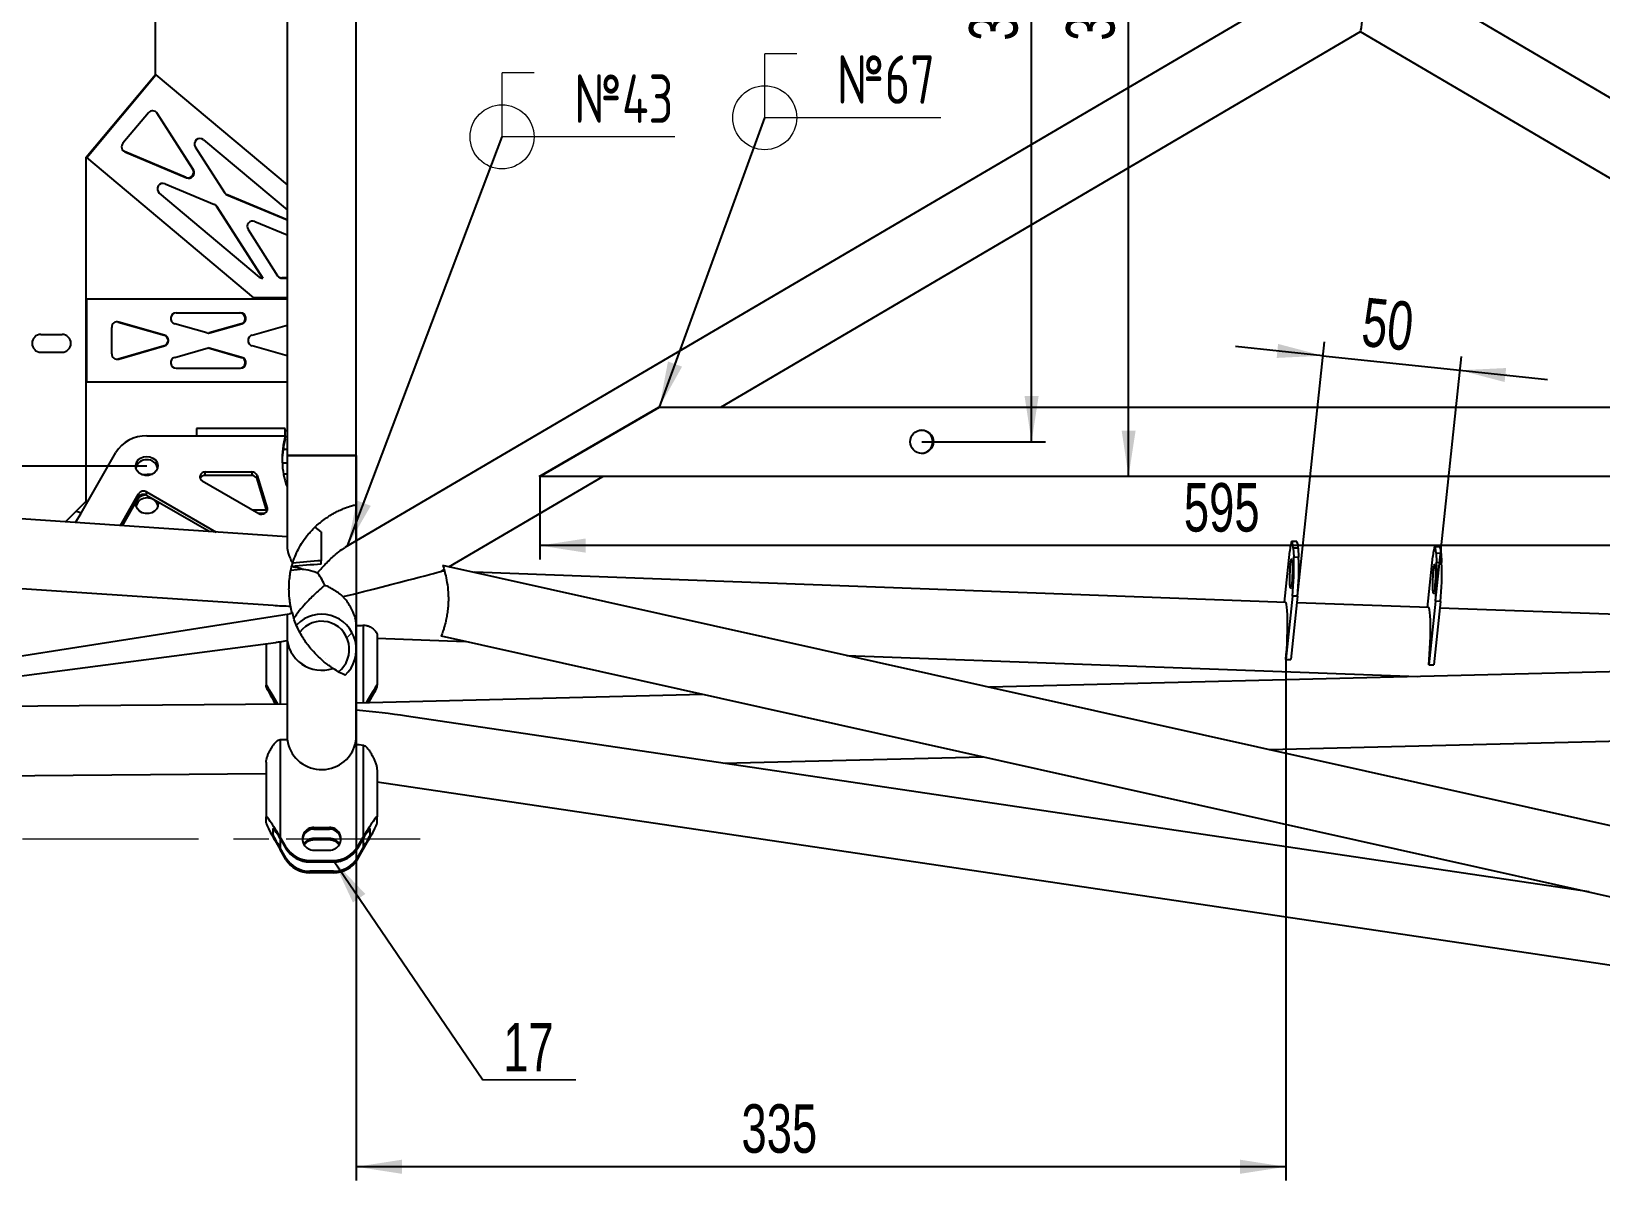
# Model space of a CAD drawing. Header units: millimetres. Extents: x -1160 to 841, y -1082 to 594.
# Drawn here: x 322.3 to 435.6, y 144.3 to 227.2 of the extents above; entities that cross this region are included whole.
import ezdxf

# ---------------------------------------------------------------- set-up
doc = ezdxf.new("R2010")
doc.units = ezdxf.units.MM
doc.linetypes.add('CENTERX2', pattern=[20.32, 12.7, -2.54, 2.54, -2.54])
doc.layers.add('FORMAT', color=7, linetype='Continuous')
doc.styles.add('SLDTEXTSTYLE0', font='TXT', dxfattribs={"width": 0.7, "bigfont": 'bigfont'})
doc.styles.add('SLDTEXTSTYLE1', font='TXT', dxfattribs={"width": 0.7})
doc.dimstyles.new('SLDDIMSTYLE0', dxfattribs={"dimtxt": 3.5, "dimasz": 3.302, "dimexe": 0, "dimexo": 0.0625, "dimgap": 0.875, "dimtad": 1, "dimdec": 0, "dimlfac": 5, "dimrnd": 1e-09, "dimzin": 12, "dimdsep": 46, "dimtxsty": 'SLDTEXTSTYLE1', "dimsah": 1, "dimcen": 0.09, "dimadec": 0, "dimazin": 3, "dimtfac": 1, "dimtdec": 0, "dimtofl": 0, "dimtmove": 0, "dimatfit": 3, "dimfxl": 0, "dimfrac": 2, "dimtolj": 1, "dimtzin": 12, "dimarcsym": 0})
doc.dimstyles.new('SLDDIMSTYLE1', dxfattribs={"dimtxt": 3.5, "dimasz": 3.302, "dimexe": 0, "dimexo": 0.0625, "dimgap": 0.875, "dimtad": 1, "dimdec": 0, "dimlfac": 5, "dimrnd": 1e-09, "dimzin": 12, "dimdsep": 46, "dimtxsty": 'SLDTEXTSTYLE1', "dimsah": 1, "dimcen": 0.09, "dimadec": 0, "dimazin": 3, "dimtol": 1, "dimtp": 3, "dimtm": 3, "dimtfac": 1, "dimtdec": 0, "dimtofl": 0, "dimtmove": 0, "dimatfit": 3, "dimfxl": 0, "dimfrac": 2, "dimtolj": 1, "dimtzin": 12, "dimarcsym": 0})
doc.dimstyles.new('SLDDIMSTYLE2', dxfattribs={"dimtxt": 3.5, "dimasz": 3.302, "dimexe": 0, "dimexo": 0.0625, "dimgap": 0.875, "dimtad": 1, "dimdec": 0, "dimlfac": 5, "dimrnd": 1e-09, "dimzin": 12, "dimdsep": 46, "dimtxsty": 'SLDTEXTSTYLE1', "dimsah": 1, "dimcen": 0.09, "dimadec": 0, "dimazin": 3, "dimtfac": 1, "dimtdec": 0, "dimtmove": 0, "dimatfit": 0, "dimfxl": 0, "dimfrac": 2, "dimtolj": 1, "dimtzin": 12, "dimarcsym": 0})
doc.dimstyles.new('SLDDIMSTYLE3', dxfattribs={"dimtxt": 0.18, "dimasz": 3.302, "dimexe": 0, "dimexo": 0.0625, "dimgap": 0, "dimtad": 0, "dimtih": 1, "dimtoh": 1, "dimdec": 0, "dimrnd": 1e-09, "dimzin": 0, "dimdsep": 46, "dimtxsty": 'Standard', "dimsah": 1, "dimcen": 0.09, "dimadec": 0, "dimazin": 0, "dimtfac": 3.302, "dimtdec": 0, "dimtofl": 0, "dimtmove": 0, "dimatfit": 3, "dimfxl": 0, "dimfrac": 2, "dimtolj": 1, "dimtzin": 0, "dimarcsym": 0})
doc.dimstyles.new('SLDDIMSTYLE4', dxfattribs={"dimtxt": 0.18, "dimasz": 3.302, "dimexe": 0, "dimexo": 0.0625, "dimgap": 0, "dimtad": 0, "dimtih": 1, "dimtoh": 1, "dimdec": 0, "dimrnd": 1e-09, "dimzin": 0, "dimdsep": 46, "dimtxsty": 'Standard', "dimsah": 1, "dimcen": 0.09, "dimadec": 0, "dimazin": 0, "dimtfac": 3.302, "dimtdec": 0, "dimtofl": 0, "dimtmove": 0, "dimatfit": 3, "dimfxl": 0, "dimfrac": 2, "dimtolj": 1, "dimtzin": 0, "dimarcsym": 0})

# ---------------------------------------------------------------- blocks, each defined once
blk = doc.blocks.new('_D_28')
at = {"layer": 'FORMAT'}
for p, q in [((386.57, 262.58), (395.5, 262.58)), ((394.5, 197.58), (394.5, 262.58)), ((386.57, 197.58), (395.5, 197.58))]:
    blk.add_line(p, q, dxfattribs=at)
for points in [[(394.5, 262.58), (393.99, 259.28), (395.01, 259.28)], [(394.5, 197.58), (395.01, 200.89), (393.99, 200.89)]]:
    blk.add_solid(points, dxfattribs=at)
at = {"layer": 'FORMAT', "insert": (389.99, 226.52), "char_height": 3.5, "attachment_point": 1, "rotation": 90, "style": 'SLDTEXTSTYLE1'}
blk.add_mtext('325', dxfattribs=at)
blk = doc.blocks.new('_D_29')
at = {"layer": 'FORMAT'}
for p, q in [((415.52, 203.79), (409.21, 204.46)), ((413.69, 186.44), (415.63, 204.78)), ((415.52, 203.79), (425.41, 202.74)), ((423.65, 186.07), (425.52, 203.74)), ((425.41, 202.74), (431.73, 202.08))]:
    blk.add_line(p, q, dxfattribs=at)
for points in [[(415.52, 203.79), (412.29, 204.64), (412.19, 203.63)], [(425.41, 202.74), (428.64, 201.89), (428.75, 202.9)]]:
    blk.add_solid(points, dxfattribs=at)
at = {"layer": 'FORMAT', "insert": (418.58, 208), "char_height": 3.5, "attachment_point": 1, "rotation": 353.9621, "style": 'SLDTEXTSTYLE1'}
blk.add_mtext('50', dxfattribs=at)
blk = doc.blocks.new('_D_31')
at = {"layer": 'FORMAT'}
blk.add_line((401.5, 195.08), (401.5, 265.08), dxfattribs=at)
for points in [[(401.5, 265.08), (401, 261.78), (402.01, 261.78)], [(401.5, 195.08), (402.01, 198.39), (401, 198.39)]]:
    blk.add_solid(points, dxfattribs=at)
at = {"layer": 'FORMAT', "insert": (396.99, 226.52), "char_height": 3.5, "attachment_point": 1, "rotation": 90, "style": 'SLDTEXTSTYLE1'}
blk.add_mtext('350', dxfattribs=at)
blk = doc.blocks.new('_D_33')
at = {"layer": 'FORMAT'}
for p, q in [((359.01, 195.08), (359.01, 189.09)), ((477.93, 195.08), (477.93, 189.09)), ((477.93, 190.09), (359.01, 190.09))]:
    blk.add_line(p, q, dxfattribs=at)
for points in [[(359.01, 190.09), (362.31, 189.58), (362.31, 190.6)], [(477.93, 190.09), (474.63, 190.6), (474.63, 189.58)]]:
    blk.add_solid(points, dxfattribs=at)
at = {"layer": 'FORMAT', "insert": (405.49, 194.6), "char_height": 3.5, "attachment_point": 1, "style": 'SLDTEXTSTYLE1'}
blk.add_mtext('595', dxfattribs=at)
blk = doc.blocks.new('_D_39')
at = {"layer": 'FORMAT'}
for p, q in [((329.84, 264.33), (302.82, 264.33)), ((303.82, 195.83), (303.82, 264.33)), ((330.64, 195.83), (302.82, 195.83))]:
    blk.add_line(p, q, dxfattribs=at)
for points in [[(303.82, 264.33), (303.31, 261.03), (304.32, 261.03)], [(303.82, 195.83), (304.32, 199.14), (303.31, 199.14)]]:
    blk.add_solid(points, dxfattribs=at)
at = {"layer": 'FORMAT', "attachment_point": 1, "rotation": 90, "style": 'SLDTEXTSTYLE1'}
for s, insert, char_height in [('3', (298.12, 237.13), 2), ('3', (300.76, 237.13), 2), ('+', (298.12, 236.07), 2), ('-', (300.76, 236), 2), ('342', (299.3, 228.04), 3.5)]:
    blk.add_mtext(s, dxfattribs=dict(at, insert=insert, char_height=char_height))
blk = doc.blocks.new('_D_43')
at = {"layer": 'FORMAT'}
for p, q in [((345.76, 196.58), (345.76, 144.27)), ((412.85, 181.88), (412.85, 144.27)), ((412.85, 145.27), (345.76, 145.27))]:
    blk.add_line(p, q, dxfattribs=at)
for points in [[(345.76, 145.27), (349.06, 144.76), (349.06, 145.78)], [(412.85, 145.27), (409.54, 145.78), (409.54, 144.76)]]:
    blk.add_solid(points, dxfattribs=at)
at = {"layer": 'FORMAT', "insert": (373.56, 149.78), "char_height": 3.5, "attachment_point": 1, "style": 'SLDTEXTSTYLE1'}
blk.add_mtext('335', dxfattribs=at)
blk = doc.blocks.new('SW_NOTE_18')
at = {"color": 0, "linetype": 'Continuous', "lineweight": 0}
for p, q in [((0, 0), (6.72, 0)), ((6.72, 0), (0, 0)), ((0, 0), (6.72, 0)), ((6.72, 0), (0, 0)), ((0, 0), (6.72, 0)), ((6.72, 0), (0, 0))]:
    blk.add_line(p, q, dxfattribs=at)
at = {"color": 0, "linetype": 'Continuous', "lineweight": 0, "insert": (3.3, 4.1), "char_height": 3.5, "attachment_point": 2, "style": 'SLDTEXTSTYLE1'}
blk.add_mtext('17', dxfattribs=at)
blk = doc.blocks.new('SW_WELDSYMBOL_41')
at = {"color": 0, "linetype": 'Continuous', "lineweight": 0}
for p, q in [((0, 0), (0, 4.61)), ((2.31, 4.61), (0, 4.61)), ((12.47, 0), (0, 0))]:
    blk.add_line(p, q, dxfattribs=at)
blk.add_circle((0, 0), 2.31, dxfattribs=at)
at = {"color": 0, "linetype": 'Continuous', "lineweight": 0, "insert": (5.2, 4.5), "char_height": 3.5, "attachment_point": 1, "style": 'SLDTEXTSTYLE0'}
blk.add_mtext('\\M+1878243', dxfattribs=at)
blk = doc.blocks.new('SW_WELDSYMBOL_46')
at = {"color": 0, "linetype": 'Continuous', "lineweight": 0}
for p, q in [((0, 0), (0, 4.61)), ((2.31, 4.61), (0, 4.61)), ((12.72, 0), (0, 0))]:
    blk.add_line(p, q, dxfattribs=at)
blk.add_circle((0, 0), 2.31, dxfattribs=at)
at = {"color": 0, "linetype": 'Continuous', "lineweight": 0, "insert": (5.2, 4.5), "char_height": 3.5, "attachment_point": 1, "style": 'SLDTEXTSTYLE0'}
blk.add_mtext('\\M+1878267', dxfattribs=at)

msp = doc.modelspace()

# ---------------------------------------------------------------- hatches: boundary and pattern name
at = {"linetype": 'Continuous', "lineweight": 18}
h = msp.add_hatch(dxfattribs=at)
h.set_pattern_fill('ANSI32', style=0)
edge = h.paths.add_edge_path(flags=0)
edge.add_ellipse((343.262283, 182.601574), major_axis=(0, -2.027449), ratio=0.98646124, start_angle=37.23379818, end_angle=232.27149258, ccw=False)
edge.add_spline(control_points=[(344.47242, 180.987373), (344.630085, 180.896711), (344.790409, 180.812257), (344.952718, 180.734441)], knot_values=[0.4530726186, 0.4530726186, 0.4530726186, 0.4530726186, 0.4668542166, 0.4668542166, 0.4668542166, 0.4668542166], weights=[1, 1, 1, 1], degree=3, periodic=0)
edge.add_ellipse((343.262283, 182.601574), major_axis=(0, -2.534311), ratio=0.98646124, start_angle=42.54540395, end_angle=226.65335126)
edge.add_spline(control_points=[(341.444247, 184.341152), (341.515941, 184.172156), (341.594691, 184.005655), (341.680444, 183.842212)], knot_values=[0.3369745585, 0.3369745585, 0.3369745585, 0.3369745585, 0.3511692934, 0.3511692934, 0.3511692934, 0.3511692934], weights=[1, 1, 1, 1], degree=3, periodic=0)

# ---------------------------------------------------------------- linework, layer by layer
at = {"color": 7, "linetype": 'Continuous', "lineweight": 25}
for p, q in [((340.762283, 263.583893), (340.762283, 196.583893)), ((345.762283, 196.583893), (345.762283, 263.583893)), ((331.262283, 224.083893), (331.262283, 236.083893)), ((413.287209, 230.083893), (344.939395, 189.948929)), ((500.762283, 184.515413), (423.161465, 230.083893)), ((372.072981, 200.083893), (418.232698, 227.18964)), ((418.224337, 227.18473), (464.375692, 200.083893)), ((326.262283, 218.125125), (331.262283, 224.083893)), ((326.305501, 218.08886), (331.305501, 224.047628)), ((331.262283, 224.083893), (331.305501, 224.047628)), ((331.305501, 224.047628), (340.762283, 216.112446)), ((330.758559, 221.313519), (328.915703, 219.117289)), ((331.400117, 221.273692), (331.366735, 221.301704)), ((333.965775, 217.241563), (331.366735, 221.301704)), ((331.400117, 221.273692), (333.999158, 217.213552)), ((334.138416, 218.850202), (336.247692, 215.555158)), ((334.731838, 219.372931), (340.762283, 214.312787)), ((326.262283, 207.883893), (326.262283, 218.125125)), ((326.305501, 218.08886), (326.262283, 218.125125)), ((338.358037, 207.975582), (326.305501, 218.08886)), ((329.032057, 218.520777), (329.065439, 218.492765)), ((333.473953, 216.656866), (329.032057, 218.520777)), ((329.065439, 218.492765), (333.507336, 216.628855)), ((333.507336, 216.628855), (333.473953, 216.656866)), ((333.965775, 217.241563), (333.999158, 217.213552)), ((331.544385, 215.520485), (338.757978, 209.467561)), ((331.957015, 216.19529), (335.526303, 214.697543)), ((336.3951, 215.431093), (336.428483, 215.403081)), ((340.762283, 213.598533), (336.3951, 215.431093)), ((336.428483, 215.403081), (340.762283, 213.58453)), ((335.707094, 214.545467), (335.673712, 214.573478)), ((338.983759, 209.402624), (335.673712, 214.573478)), ((335.707094, 214.545467), (339.017142, 209.374613)), ((338.44745, 213.47177), (340.762283, 212.500419)), ((337.955628, 212.887072), (340.085208, 209.56031)), ((338.983759, 209.402624), (338.980961, 209.402619)), ((338.980961, 209.402619), (339.014344, 209.374608)), ((338.983759, 209.402624), (339.017142, 209.374613)), ((339.014344, 209.374608), (339.017142, 209.374613)), ((340.762283, 209.405964), (340.387382, 209.40526)), ((340.387382, 209.40526), (340.420765, 209.377249)), ((340.420765, 209.377249), (340.762283, 209.37789)), ((326.262283, 201.883893), (326.262283, 207.883893)), ((326.262283, 207.883893), (326.3187, 207.883893)), ((326.3187, 201.883893), (326.3187, 207.883893)), ((326.3187, 207.883893), (340.762283, 207.883893)), ((340.762283, 207.980097), (338.358037, 207.975582)), ((328.573017, 206.218202), (328.485336, 206.232994)), ((328.616595, 206.218202), (328.573017, 206.218202)), ((328.573017, 206.218202), (331.884319, 205.268502)), ((331.927897, 205.268502), (328.616595, 206.218202)), ((332.766903, 206.883893), (337.397117, 206.883893)), ((323.002283, 205.323893), (324.522283, 205.323893)), ((328.108647, 203.934193), (328.108647, 205.833593)), ((331.884319, 205.268502), (331.927897, 205.268502)), ((334.972539, 205.435297), (332.657432, 206.099283)), ((337.463009, 206.099283), (335.147902, 205.435297)), ((335.147902, 205.435297), (335.19148, 205.435297)), ((335.19148, 205.435297), (337.506587, 206.099283)), ((337.506587, 206.099283), (337.463009, 206.099283)), ((338.236123, 205.268502), (340.762283, 205.993019)), ((323.002283, 204.043893), (324.522283, 204.043893)), ((331.884319, 204.499283), (328.573017, 203.549583)), ((328.616595, 203.549583), (331.927897, 204.499283)), ((331.927897, 204.499283), (331.884319, 204.499283)), ((332.657432, 203.668502), (335.08201, 204.363885)), ((335.060221, 204.357636), (337.463009, 203.668502)), ((337.506587, 203.668502), (335.08201, 204.363885)), ((340.762283, 203.774766), (338.236123, 204.499283)), ((328.485336, 203.534791), (328.573017, 203.549583)), ((328.573017, 203.549583), (328.616595, 203.549583)), ((332.766903, 202.883893), (337.397117, 202.883893)), ((337.463009, 203.668502), (337.506587, 203.668502)), ((326.262283, 193.283893), (326.262283, 201.883893)), ((326.3187, 201.883893), (326.262283, 201.883893)), ((340.762283, 201.883893), (326.3187, 201.883893)), ((358.964626, 195.083893), (367.596231, 200.083893)), ((359.005262, 195.083893), (367.636868, 200.083893)), ((367.596231, 200.083893), (367.636868, 200.083893)), ((367.636868, 200.083893), (469.299442, 200.083893)), ((340.636609, 198.548956), (334.236609, 198.548956)), ((334.236609, 198.548956), (334.236609, 197.998956)), ((340.636609, 197.998956), (340.636609, 198.548956)), ((340.762283, 198.355665), (340.636609, 198.401584)), ((330.636609, 197.998956), (334.236609, 197.998956)), ((334.236609, 197.998956), (340.636609, 197.998956)), ((340.636609, 197.748956), (340.636609, 197.998956)), ((340.762283, 197.922652), (340.636609, 197.968571)), ((325.901256, 192.435471), (328.396675, 196.795414)), ((340.762283, 197.018571), (340.47817, 197.018571)), ((340.762283, 196.583893), (340.762283, 190.090923)), ((340.762283, 196.583893), (345.762283, 196.583893)), ((343.262283, 196.583893), (340.762283, 196.583893)), ((345.762283, 196.583893), (343.262283, 196.583893)), ((345.762283, 193.040591), (345.762283, 196.583893)), ((340.762283, 190.723247), (265.762283, 195.761237)), ((330.662283, 195.248956), (331.065327, 195.248956)), ((334.865854, 195.40088), (338.210899, 195.40088)), ((334.865854, 195.15088), (334.865854, 195.40088)), ((338.210899, 195.15088), (334.865854, 195.15088)), ((338.210899, 195.40088), (338.210899, 195.15088)), ((338.597269, 195.144127), (339.326135, 192.788396)), ((338.597269, 194.894127), (338.597269, 195.144127)), ((339.314216, 192.576919), (338.597269, 194.894127)), ((352.452745, 188.562566), (363.558234, 195.083893)), ((358.964626, 195.083893), (359.005262, 195.083893)), ((477.931047, 195.083893), (359.005262, 195.083893)), ((328.732097, 191.531353), (330.047768, 193.830065)), ((330.047768, 193.830065), (330.047768, 193.580065)), ((330.628276, 193.964315), (335.63798, 191.067462)), ((330.628276, 193.714315), (330.628276, 193.964315)), ((335.148815, 191.100321), (330.628276, 193.714315)), ((334.643735, 194.766377), (338.717646, 192.410645)), ((324.775519, 191.797129), (326.262283, 193.283893)), ((330.047768, 193.580065), (328.869887, 191.522097)), ((339.291333, 192.65088), (338.302194, 192.65088)), ((345.762283, 190.432142), (345.762283, 193.046846)), ((339.143989, 192.40088), (338.735541, 192.40088)), ((343.236609, 191.070753), (342.788427, 191.425833)), ((264.987184, 190.802035), (339.753527, 185.77974)), ((343.236609, 191.070753), (343.236609, 188.992292)), ((413.648237, 190.375027), (413.289671, 190.388287)), ((412.749472, 185.997041), (413.13936, 189.683091)), ((413.376928, 189.91333), (413.415129, 189.266611)), ((413.735493, 189.90007), (413.376928, 189.91333)), ((413.415129, 189.266611), (413.773695, 189.253351)), ((413.735493, 189.90007), (413.773695, 189.253351)), ((423.068194, 185.615459), (423.458082, 189.301509)), ((423.966958, 189.993445), (423.608393, 190.006705)), ((423.695649, 189.531748), (423.733851, 188.885029)), ((424.054215, 189.518488), (423.695649, 189.531748)), ((424.054215, 189.518488), (424.092416, 188.871769)), ((341.211779, 188.548135), (341.104044, 188.547248)), ((343.236609, 188.742292), (343.236609, 188.992292)), ((351.911889, 188.244967), (352.096421, 188.353327)), ((352.129389, 188.238745), (351.914807, 188.24668)), ((500.762283, 155.505882), (352.003921, 188.662605)), ((412.843753, 185.993555), (354.258878, 188.159998)), ((423.733851, 188.885029), (424.092416, 188.871769)), ((413.330366, 186.449496), (412.84687, 181.878465)), ((413.688932, 186.436236), (413.205436, 181.865205)), ((413.688932, 186.436236), (413.330366, 186.449496)), ((423.162475, 185.611973), (413.638997, 185.964147)), ((423.649088, 186.067914), (423.165592, 181.496883)), ((424.007654, 186.054654), (423.524158, 181.483623)), ((424.007654, 186.054654), (423.649088, 186.067914)), ((267.142049, 173.589911), (340.928302, 185.153394)), ((340.762283, 185.127376), (340.762283, 183.562604)), ((493.451883, 183.012702), (423.957719, 185.582565)), ((340.762283, 183.562604), (340.762283, 176.37954)), ((345.762283, 182.601574), (345.762283, 184.35672)), ((347.262283, 183.645786), (347.262283, 180.020707)), ((351.886997, 183.565972), (499.552543, 150.652827)), ((303.857686, 178.345553), (339.945245, 183.105743)), ((339.262283, 183.015656), (339.262283, 180.020707)), ((345.762283, 176.382298), (345.762283, 182.601574)), ((347.262283, 183.415311), (353.617296, 183.180306)), ((495.860807, 182.464896), (391.459833, 179.868284)), ((381.171959, 182.161346), (422.382832, 180.637386)), ((412.84687, 181.878465), (413.205436, 181.865205)), ((423.165592, 181.496883), (423.524158, 181.483623)), ((339.262283, 179.863789), (339.262283, 180.020707)), ((339.762283, 179.000433), (339.762283, 179.157351)), ((370.78391, 179.354042), (345.762283, 178.731716)), ((346.762283, 179.000433), (346.762283, 179.157351)), ((347.262283, 179.863789), (347.262283, 180.020707)), ((340.762283, 178.648337), (297.135752, 178.290402)), ((434.731382, 165.100803), (349.38785, 177.785761)), ((411.646785, 175.368818), (500.762283, 177.585257)), ((340.262283, 176.086454), (340.262283, 169.062461)), ((346.262283, 175.687692), (346.262283, 169.062461)), ((339.262283, 174.453719), (339.262283, 170.525169)), ((372.24254, 174.388774), (390.970862, 174.854576)), ((267.262283, 173.045137), (339.262283, 173.635862)), ((347.262283, 173.878083), (347.262283, 170.525169)), ((347.262283, 173.046764), (502.411493, 149.986303)), ((339.262283, 170.075266), (339.262283, 170.525169)), ((347.262283, 170.075266), (347.262283, 170.525169)), ((339.762283, 169.231437), (339.762283, 169.681339)), ((340.684932, 168.349173), (340.262283, 169.062461)), ((340.262283, 168.949986), (340.684932, 168.236697)), ((342.702283, 169.752266), (343.822283, 169.752266)), ((342.702283, 169.752266), (342.702283, 169.63979)), ((342.702283, 169.63979), (343.822283, 169.63979)), ((343.822283, 168.964937), (342.702283, 168.964937)), ((342.702283, 168.964937), (342.702283, 168.852461)), ((343.822283, 168.852461), (342.702283, 168.852461)), ((343.822283, 169.63979), (343.822283, 169.752266)), ((343.822283, 168.852461), (343.822283, 168.964937)), ((345.839633, 168.349173), (346.262283, 169.062461)), ((346.262283, 168.949986), (345.839633, 168.236697)), ((346.762283, 169.231437), (346.762283, 169.681339)), ((340.684932, 167.561844), (340.262283, 168.275132)), ((340.684932, 167.449369), (340.262283, 168.162657)), ((340.684932, 168.236697), (340.684932, 168.349173)), ((342.702283, 168.115324), (343.822283, 168.115324)), ((345.839633, 168.349173), (345.839633, 168.236697)), ((345.839633, 167.561844), (346.262283, 168.275132)), ((345.839633, 167.449369), (346.262283, 168.162657)), ((340.684932, 167.449369), (340.684932, 167.561844)), ((342.416983, 167.374803), (344.107582, 167.374803)), ((342.416983, 167.374803), (342.416983, 167.262327)), ((342.416983, 167.262327), (344.107582, 167.262327)), ((344.107582, 166.587474), (342.416983, 166.587474)), ((342.416983, 166.587474), (342.416983, 166.474998)), ((344.107582, 167.262327), (344.107582, 167.374803)), ((344.107582, 166.474998), (344.107582, 166.587474)), ((345.839633, 167.561844), (345.839633, 167.449369)), ((344.107582, 166.474998), (342.416983, 166.474998))]:
    msp.add_line(p, q, dxfattribs=at)
at = {"color": 8, "linetype": 'Continuous', "lineweight": 25}
for p, q in [((340.415442, 196.068571), (340.762283, 196.068571)), ((340.762283, 195.248956), (340.511404, 195.248956)), ((339.326135, 192.788396), (339.326135, 192.609081)), ((325.507748, 191.747943), (325.901256, 192.435471)), ((346.262283, 184.340075), (346.262283, 178.744152)), ((340.262283, 183.154025), (340.262283, 178.644235)), ((340.262283, 168.949986), (340.262283, 168.275132)), ((346.262283, 168.949986), (346.262283, 168.275132))]:
    msp.add_line(p, q, dxfattribs=at)
at = {"color": 7, "linetype": 'Continuous', "lineweight": 25, "flags": 128}
for points in [[(331.366735, 221.301704), (331.307704, 221.373685), (331.30385, 221.377347)], [(328.947533, 218.569199), (328.951127, 218.566537), (329.032057, 218.520777)], [(330.636609, 196.526713), (330.872413, 196.495933), (331.087265, 196.406328), (331.262074, 196.265859), (331.381308, 196.087008), (331.434372, 195.885667), (331.416551, 195.679726), (331.329429, 195.487483), (331.180747, 195.326019), (330.983716, 195.209683), (330.755843, 195.148811), (330.517375, 195.148811), (330.289502, 195.209683), (330.092471, 195.326019), (329.943789, 195.487483), (329.856667, 195.679726), (329.838846, 195.885667), (329.89191, 196.087008), (330.011144, 196.265859), (330.185953, 196.406328), (330.400805, 196.495933), (330.636609, 196.526713)], [(330.263169, 195.221188), (330.316328, 195.228126), (330.662283, 195.248956)], [(334.865854, 195.40088), (334.740365, 195.383392), (334.627547, 195.332692), (334.538791, 195.253901), (334.483058, 195.154973), (334.465976, 195.045897), (334.489269, 194.937687), (334.550586, 194.841269), (334.643735, 194.766377)], [(331.44044, 193.244682), (331.460046, 193.135667), (331.442225, 192.929726), (331.355103, 192.737483), (331.206421, 192.576019), (331.00939, 192.459683), (330.781516, 192.398811), (330.543049, 192.398811), (330.315176, 192.459683), (330.118144, 192.576019), (329.969462, 192.737483), (329.88234, 192.929726), (329.86452, 193.135667), (329.917584, 193.337008), (330.036817, 193.515859), (330.211627, 193.656328), (330.426478, 193.745933), (330.501683, 193.762609)], [(325.901256, 192.435471), (325.708981, 192.507439), (325.532255, 192.553865)], [(338.717646, 192.410645), (338.826897, 192.366405), (338.946408, 192.352376), (339.065316, 192.369834), (339.172809, 192.417193), (339.259118, 192.490146), (339.316394, 192.582063), (339.339431, 192.684586), (339.326135, 192.788396)], [(413.376928, 189.91333), (413.358926, 190.13639), (413.335422, 190.292324), (413.307319, 190.37514), (413.275699, 190.381654), (413.241775, 190.311617), (413.206851, 190.16772), (413.17227, 189.955493), (413.13936, 189.683091)], [(423.695649, 189.531748), (423.677647, 189.754808), (423.654144, 189.910742), (423.626041, 189.993558), (423.594421, 190.000072), (423.560496, 189.930035), (423.525573, 189.786138), (423.490992, 189.573911), (423.458082, 189.301509)], [(413.319475, 188.866224), (413.326973, 188.663214), (413.328195, 188.419526), (413.323056, 188.151765), (413.311906, 187.87818), (413.295507, 187.617414), (413.274974, 187.387238), (413.251709, 187.203339), (413.227295, 187.078249), (413.203397, 187.020493), (413.181643, 187.034006), (413.163516, 187.117868), (413.150251, 187.266363), (413.142753, 187.469372), (413.141531, 187.713061), (413.146671, 187.980822), (413.15782, 188.254407), (413.174219, 188.515173), (413.194752, 188.745348), (413.218018, 188.929247), (413.242432, 189.054337), (413.26633, 189.112094), (413.288083, 189.098581), (413.30621, 189.014719), (413.319475, 188.866224)], [(423.638197, 188.484642), (423.645695, 188.281633), (423.646916, 188.037944), (423.641777, 187.770183), (423.630628, 187.496598), (423.614229, 187.235832), (423.593696, 187.005657), (423.57043, 186.821758), (423.546016, 186.696668), (423.522118, 186.638911), (423.500365, 186.652424), (423.482238, 186.736286), (423.468973, 186.884781), (423.461475, 187.08779), (423.460253, 187.331479), (423.465392, 187.59924), (423.476542, 187.872825), (423.492941, 188.133591), (423.513474, 188.363767), (423.536739, 188.547666), (423.561153, 188.672756), (423.585051, 188.730512), (423.606805, 188.716999), (423.624932, 188.633137), (423.638197, 188.484642)], [(412.84687, 181.878465), (412.880402, 182.233757), (412.910013, 182.62738), (412.934804, 183.047373), (412.954021, 183.480974), (412.96708, 183.91501), (412.973585, 184.336292), (412.973339, 184.73202), (412.966347, 185.09017), (412.952824, 185.399859), (412.933179, 185.651677), (412.908011, 185.837975), (412.878082, 185.95309), (412.844304, 185.993525), (412.843753, 185.993555)], [(423.165592, 181.496883), (423.199124, 181.852175), (423.228735, 182.245798), (423.253526, 182.665791), (423.272743, 183.099393), (423.285802, 183.533429), (423.292307, 183.954711), (423.29206, 184.350438), (423.285069, 184.708588), (423.271546, 185.018277), (423.251901, 185.270096), (423.226732, 185.456393), (423.196804, 185.571508), (423.163026, 185.611943), (423.162475, 185.611973)]]:
    msp.add_lwpolyline(points, dxfattribs=at)
at = {"color": 7, "linetype": 'Continuous', "lineweight": 25}
msp.add_circle((386.572074, 197.583366), 0.839161, dxfattribs=at)
for centre, radius, start, end in [((331.064713, 221.058013), 0.398765, 32.74281155, 140.15276828), ((329.220495, 218.860154), 0.398768, 139.84756555, 247.11796949), ((334.475726, 219.065477), 0.400151, 50.2053982, 212.54640626), ((333.628106, 217.026397), 0.400396, 247.35607861, 32.50572012), ((333.661489, 216.998386), 0.400396, 247.35607861, 32.50572012), ((331.802693, 215.826095), 0.40015, 67.31522431, 229.79474636), ((336.582096, 215.769202), 0.397041, 212.62226923, 247.23847167), ((336.548743, 215.797268), 0.397103, 233.14721825, 247.2376108), ((335.37269, 214.331423), 0.397041, 32.62226923, 67.23847167), ((335.339256, 214.359394), 0.397105, 32.62319497, 46.85275021), ((338.293297, 213.102239), 0.400396, 67.35607861, 212.50572012), ((340.419815, 209.774583), 0.397335, 212.63435837, 270.13695801), ((338.98008, 209.800194), 0.397576, 230.01363595, 270.126982), ((339.013463, 209.772183), 0.397576, 230.01363595, 270.126982), ((340.386504, 209.802866), 0.397606, 233.15752889, 270.12655208), ((328.507443, 205.834633), 0.398798, 74.11529507, 180.14945737), ((332.768327, 206.483752), 0.400143, 90.2039056, 253.91059971), ((337.352115, 206.483752), 0.400143, 286.08940029, 89.7960944), ((337.395693, 206.483752), 0.400143, 286.08940029, 89.7960944), ((323.002283, 204.683893), 0.64, 90, 270), ((324.522283, 204.683893), 0.64, 270, 90), ((331.77311, 204.883893), 0.400365, 286.12714323, 73.87285677), ((331.816688, 204.883893), 0.400365, 286.12714323, 73.87285677), ((335.08201, 205.816937), 0.397029, 253.99487244, 286.00512756), ((335.038421, 205.816991), 0.397085, 273.14704706, 286.00440425), ((338.347332, 204.883893), 0.400365, 106.12714323, 253.87285677), ((328.507443, 203.933152), 0.398798, 179.85054263, 285.88470493), ((332.768327, 203.284033), 0.400143, 106.08940029, 269.7960944), ((337.352115, 203.284033), 0.400143, 270.2039056, 73.91059971), ((337.395693, 203.284033), 0.400143, 270.2039056, 73.91059971), ((386.532128, 197.585451), 0.838472, 359.89354714, 88.52603971), ((330.567912, 195.440647), 2.559231, 88.46184761, 148.03744773), ((346.462977, 196.355807), 6.053635, 164.25051277, 199.66136705), ((346.455641, 196.103676), 6.047155, 164.21221994, 178.78945341), ((386.532128, 197.582335), 0.838472, 271.47396028, 0.10645286), ((330.598192, 195.500827), 0.776837, 87.16536977, 164.46439314), ((330.681335, 195.509569), 0.768447, 15.03357761, 93.33665948), ((334.851435, 194.750196), 0.400944, 87.93904341, 153.44028546), ((338.227448, 195.006695), 0.394532, 20.38594743, 92.40401619), ((338.227448, 194.756695), 0.394532, 20.38594743, 92.40401619), ((330.40816, 193.593905), 0.430876, 59.27912362, 146.76368035), ((330.40816, 193.343905), 0.430876, 59.27912362, 146.76368035), ((330.623865, 192.750827), 0.776837, 87.16536977, 164.46439313), ((330.707008, 192.759569), 0.768447, 15.03357762, 93.33665948), ((412.968583, 190.004671), 0.77401, 352.23320296, 28.58680778), ((393.244725, 188.463675), 20.186379, 354.27354825, 2.27960482), ((393.60329, 188.450416), 20.186379, 354.27354825, 2.27960482), ((423.287305, 189.623089), 0.77401, 352.23320296, 28.58680778), ((344.583166, 160.019666), 28.754173, 92.6841424, 96.96769881), ((344.583333, 160.267305), 28.756539, 92.68425389, 96.81779823), ((403.563446, 188.082093), 20.186379, 354.27354825, 2.27960482), ((403.922012, 188.068834), 20.186379, 354.27354825, 2.27960482), ((343.254585, 183.583876), 2.492393, 180.48900056, 289.27606879), ((343.257614, 183.588183), 2.495463, 180.58729613, 289.17777322), ((342.692897, 168.808327), 0.831516, 89.35327453, 175.22493553), ((342.68687, 168.933795), 0.818616, 88.92118904, 271.07881096), ((342.697121, 168.123111), 0.841842, 89.64871219, 150.30612347), ((342.697632, 168.009043), 0.843432, 89.68406916, 145.73664171), ((343.837695, 168.933795), 0.818616, 268.92118904, 91.07881096), ((343.83318, 168.809989), 0.829873, 4.67019988, 90.75237076), ((343.827444, 168.123111), 0.841842, 29.69387519, 90.35128782), ((343.826933, 168.009043), 0.843432, 34.26336014, 90.31593083), ((342.407435, 169.384471), 2.009691, 211.00767268, 270.27222249), ((342.407435, 169.271995), 2.009691, 211.00767268, 270.27222249), ((344.11713, 169.384471), 2.009691, 269.72777751, 328.99232732), ((344.11713, 169.271995), 2.009691, 269.72777751, 328.99232732), ((342.407435, 168.597142), 2.009691, 211.00767268, 270.27222249), ((342.407435, 168.484666), 2.009691, 211.00767268, 270.27222249), ((344.11713, 168.597142), 2.009691, 269.72777751, 328.99232732), ((344.11713, 168.484666), 2.009691, 269.72777751, 328.99232732)]:
    msp.add_arc(centre, radius, start, end, dxfattribs=at)
for centre, major_axis, ratio, start_param, end_param in [((418.224337, 230.083893), (0, 2.896707), 0.0701422829, 3.1827580902, 4.7123889804), ((343.262283, 186.064938), (10.860451, 0.758121), 0.2216868432, 1.6773009965, 1.7612708387), ((343.262283, 186.064938), (-0.828021, 2.409084), 0.2546517547, 5.1293041687, 5.6480970327), ((343.262283, 186.064938), (8.650949, 2.181345), 0.0055695098, 4.8916776533, 6.2641042781), ((343.262283, 188.04968), (9.001393, 0.398027), 0.2558611448, 4.3006868468, 4.4498929147), ((343.262283, 182.601574), (0, -2.534311), 0.98646124, 0.7425573806, 3.9365739649), ((343.262283, 182.601574), (0, -2.027449), 0.98646124, 0.6498523712, 4.053902304), ((325.130503, 186.735443), (29.798845, -0.905068), 0.0835989327, 5.4796615518, 5.503213342), ((339.930174, 185.625411), (5.988146, 1.003859), 0.4105113221, 4.6990371542, 4.7827580889), ((340.262283, 178.293996), (-0.999421, 1.728381), 0.0196829555, 4.9042858265, 6.3172115218), ((340.262283, 178.137077), (-0.999421, 1.728381), 0.0196829555, 0.0340262146, 1.2632857599), ((340.262283, 178.293996), (-0.499711, 0.864191), 0.0196829555, 5.1163880286, 6.3172115218), ((340.262283, 178.137077), (-0.499711, 0.864191), 0.0196829555, 0.0340262146, 0.935919245), ((346.262283, 178.293996), (0.999421, 1.728381), 0.0196829555, 6.2491590926, 7.5986188078), ((346.262283, 178.293996), (0.499711, 0.864191), 0.0196829555, 6.2491590926, 7.3092373922), ((346.262283, 178.137077), (0.499711, 0.864191), 0.0196829555, 5.5177387868, 6.2491590926), ((346.262283, 178.137077), (0.999421, 1.728381), 0.0196829555, 5.0887785427, 6.2491590926), ((343.262283, 176.168764), (13.190372, -0.810163), 0.1690726981, 1.0982553559, 1.3905052678), ((2208.770756, 191.474364), (1928.447606, 15.259606), 0.001263116, 3.3915582755, 3.392639264), ((343.262283, 176.370362), (2.5, 0), 0.976255159, 3.2575471555, 6.0325016875), ((-338.459418, 277.495846), (704.725602, -104.1838), 0.0034213425, 6.0414137389, 6.0448572066), ((340.262283, 168.83751), (-0.995136, 1.70161), 0.0578909644, 4.8110568169, 6.3818531437), ((340.262283, 168.387608), (-0.995136, 1.70161), 0.0578909644, 0.0986678365, 1.6694641633), ((346.262283, 168.83751), (0.995136, 1.70161), 0.0578909644, 6.1845174707, 7.7553137975), ((346.262283, 168.387608), (0.995136, 1.70161), 0.0578909644, 4.6137211439, 6.1845174707), ((340.262283, 168.83751), (-0.497568, 0.850805), 0.0578909644, 4.8110568169, 6.3818531437), ((340.262283, 168.387608), (-0.497568, 0.850805), 0.0578909644, 0.0986678365, 1.6694641633), ((346.262283, 168.83751), (0.497568, 0.850805), 0.0578909644, 6.1845174707, 7.7553137975), ((346.262283, 168.387608), (0.497568, 0.850805), 0.0578909644, 4.6137211439, 6.1845174707)]:
    msp.add_ellipse(centre, major_axis=major_axis, ratio=ratio, start_param=start_param, end_param=end_param, dxfattribs=at)
for points, knots in [([(341.154248, 188.75505), (341.210902, 188.936167), (341.322114, 189.291703), (341.57097, 189.836101), (341.888278, 190.381049), (342.302827, 190.933714), (342.744774, 191.399173), (343.171243, 191.770426), (343.51498, 192.031224), (343.86208, 192.261379), (344.195873, 192.455501), (344.531231, 192.624988), (344.927858, 192.797882), (345.344958, 192.941199), (345.654288, 193.022844), (345.793171, 193.053419), (345.753858, 193.044296), (345.74959, 193.043306)], [0, 0, 0, 0, 0.0957710696, 0.1880005573, 0.2812466073, 0.3736354931, 0.4688302587, 0.5199800339, 0.5722479354, 0.6154525685, 0.6598241437, 0.703085287, 0.747954385, 0.8255045485, 0.9037593173, 0.9895529401, 1, 1, 1, 1]), ([(340.763072, 190.104173), (340.773896, 189.965013), (340.796694, 189.6719), (340.963975, 189.20616), (341.109073, 188.906426), (341.163605, 188.793778)], [0, 0, 0, 0, 0.3606955147, 0.7597307969, 1, 1, 1, 1]), ([(342.959655, 188.129388), (343.173545, 188.368455), (343.603828, 188.849387), (344.195898, 189.397223), (344.643823, 189.770571), (344.854196, 189.886642), (344.924862, 189.925631)], [0, 0, 0, 0, 0.3304798389, 0.6648255438, 0.8874124208, 1, 1, 1, 1]), ([(341.024845, 185.722181), (341.022338, 185.73531), (341.018953, 185.753231), (341.010832, 185.797691), (341.006091, 185.824248), (340.995597, 185.885833), (340.989842, 185.920862), (340.97771, 185.999481), (340.971295, 186.043371), (340.952153, 186.18577), (340.939527, 186.294691), (340.923867, 186.478561), (340.919179, 186.543611), (340.911575, 186.679377), (340.908678, 186.749593), (340.903375, 186.966986), (340.904322, 187.120834), (340.919179, 187.446866), (340.932889, 187.613432), (340.964083, 187.86648), (340.976258, 187.951458), (341.004421, 188.122664), (341.020524, 188.209369), (341.073602, 188.465131), (341.115525, 188.631449), (341.163605, 188.793778)], [0, 0, 0, 0, 0.0625, 0.0625, 0.125, 0.125, 0.1875, 0.1875, 0.25, 0.25, 0.375, 0.375, 0.4375, 0.4375, 0.5, 0.5, 0.625, 0.625, 0.75, 0.75, 0.8125, 0.8125, 0.875, 0.875, 1, 1, 1, 1]), ([(341.212593, 188.547274), (341.287863, 188.542674), (341.473063, 188.531356), (341.720873, 188.467224), (341.896048, 188.392123), (341.930625, 188.377299)], [0, 0, 0, 0, 0.3546562172, 0.8726190524, 1, 1, 1, 1]), ([(341.940666, 188.378324), (342.166416, 188.349746), (342.499893, 188.307529), (342.850589, 188.168299), (342.96388, 188.123321)], [0, 0, 0, 0, 0.67695650388, 1, 1, 1, 1]), ([(352.003268, 188.659916), (352.004797, 188.655381), (352.008072, 188.645665), (352.053318, 188.507538), (352.150552, 188.185443), (352.286161, 187.608696), (352.374412, 186.999985), (352.407752, 186.450678), (352.407833, 186.015367), (352.380013, 185.578772), (352.327782, 185.16325), (352.256322, 184.775), (352.174548, 184.431812), (352.089204, 184.134633), (352.01073, 183.896635), (351.945184, 183.71673), (351.902925, 183.608022), (351.883904, 183.560741), (351.887716, 183.570262), (351.88844, 183.57207)], [0, 0, 0, 0, 0.04790311098, 0.10265271399, 0.19588799985, 0.28840324422, 0.38930395893, 0.44292188498, 0.49805161289, 0.55232534529, 0.60821524031, 0.66178332338, 0.71691482283, 0.77031750616, 0.82526917394, 0.87866467955, 0.93358955963, 0.98739137654, 1, 1, 1, 1]), ([(343.490858, 187.231838), (343.328887, 187.092237), (342.949411, 186.765172), (342.400692, 186.238874), (341.872625, 185.662507), (341.503154, 185.21331), (341.318252, 184.918891), (341.263841, 184.832253)], [0, 0, 0, 0, 0.2172080282, 0.5088887858, 0.7088702493, 0.9143298341, 1, 1, 1, 1]), ([(344.816958, 186.406528), (344.718002, 186.489154), (344.614523, 186.568823), (344.452959, 186.684176), (344.398083, 186.721891), (344.287805, 186.79497), (344.232213, 186.830471), (344.06416, 186.934044), (343.950429, 186.999198), (343.777505, 187.091538), (343.719326, 187.121486), (343.603426, 187.179026), (343.545604, 187.206678), (343.487911, 187.233272)], [0, 0, 0, 0, 0.25, 0.25, 0.375, 0.375, 0.5, 0.5, 0.75, 0.75, 0.875, 0.875, 1, 1, 1, 1]), ([(345.750168, 184.320056), (345.747831, 184.456944), (345.74277, 184.753342), (345.570849, 185.231185), (345.344598, 185.670781), (345.095968, 186.060696), (344.896242, 186.301054), (344.794143, 186.423923)], [0, 0, 0, 0, 0.2091316115, 0.4528265498, 0.6291042945, 0.8104001835, 1, 1, 1, 1]), ([(341.132861, 185.248753), (341.064908, 185.204238), (340.989319, 185.154722), (340.935859, 185.156974), (340.930459, 185.157202)], [0, 0, 0, 0, 0.8989889251, 1, 1, 1, 1]), ([(341.132861, 185.248753), (341.122201, 185.290468), (341.100273, 185.376275), (341.058113, 185.543406), (341.032383, 185.689681), (341.026364, 185.723902)], [0, 0, 0, 0, 0.4202042598, 0.8643536478, 1, 1, 1, 1]), ([(344.077374, 181.231209), (344.028204, 181.264019), (343.929876, 181.329633), (343.720849, 181.479683), (343.462738, 181.679336), (343.115513, 181.97667), (342.664445, 182.41969), (342.127992, 183.069672), (341.633503, 183.892346), (341.289137, 184.645482), (341.182033, 185.120997), (341.152513, 185.252061)], [0, 0, 0, 0, 0.0966231059, 0.193224546, 0.2928047272, 0.3923481433, 0.528939975, 0.6694594628, 0.8061154214, 0.9465604125, 1, 1, 1, 1]), ([(346.262283, 184.340075), (346.334179, 184.343957), (346.404429, 184.339436), (346.507508, 184.321046), (346.541669, 184.312904), (346.607309, 184.29356), (346.639013, 184.282341), (346.731156, 184.244786), (346.788981, 184.214291), (346.893724, 184.148618), (346.941293, 184.113219), (347.028127, 184.039365), (347.067183, 184.000971), (347.134868, 183.925006), (347.163881, 183.887106), (347.211887, 183.8124), (347.230442, 183.776172), (347.25556, 183.707977), (347.262283, 183.67578), (347.262283, 183.645786)], [0, 0, 0, 0, 0.125, 0.125, 0.1875, 0.1875, 0.25, 0.25, 0.375, 0.375, 0.5, 0.5, 0.625, 0.625, 0.75, 0.75, 0.875, 0.875, 1, 1, 1, 1]), ([(339.958846, 183.109184), (340.023762, 183.117872), (340.123058, 183.13116), (340.226476, 183.148144), (340.262283, 183.154025)], [0, 0, 0, 0, 0.6537649972, 1, 1, 1, 1]), ([(344.952718, 180.734441), (344.830877, 180.792855), (344.696319, 180.861583), (344.403706, 181.02517), (344.245591, 181.120053), (344.077374, 181.231209)], [0, 0, 0, 0, 0.5, 0.5, 1, 1, 1, 1]), ([(339.262283, 174.453719), (339.262283, 174.52033), (339.270393, 174.589568), (339.292227, 174.697324), (339.301187, 174.734065), (339.321815, 174.807784), (339.333471, 174.844786), (339.371968, 174.956251), (339.402305, 175.031177), (339.470847, 175.182292), (339.50931, 175.258916), (339.59213, 175.410331), (339.636497, 175.485296), (339.731614, 175.633189), (339.782294, 175.706241), (339.865393, 175.812476), (339.894121, 175.847091), (339.954681, 175.913794), (339.986643, 175.94606), (340.054697, 176.004727), (340.090724, 176.031386), (340.171641, 176.072734), (340.216254, 176.086318), (340.262283, 176.086454)], [0, 0, 0, 0, 0.125, 0.125, 0.1875, 0.1875, 0.25, 0.25, 0.375, 0.375, 0.5, 0.5, 0.625, 0.625, 0.75, 0.75, 0.8125, 0.8125, 0.875, 0.875, 0.9375, 0.9375, 1, 1, 1, 1]), ([(340.768038, 176.377967), (340.766079, 176.362416), (340.746511, 176.207076), (340.785549, 176.04786), (340.820678, 175.904583)], [0, 0, 0, 0, 0.10011376, 1, 1, 1, 1]), ([(345.468807, 175.187489), (345.478058, 175.206285), (345.496481, 175.243718), (345.522686, 175.300759), (345.547666, 175.358103), (345.571316, 175.415802), (345.593646, 175.473802), (345.614636, 175.532079), (345.634275, 175.590598), (345.652551, 175.649329), (345.669454, 175.708239), (345.688698, 175.78147), (345.708921, 175.869342), (345.728291, 175.972012), (345.743463, 176.074945), (345.754269, 176.177941), (345.761054, 176.280916), (345.761872, 176.349036), (345.762282, 176.38316)], [0, 0, 0, 0, 0.0516859957, 0.1029348232, 0.1537700715, 0.20421591, 0.2542970717, 0.3040388338, 0.353466994, 0.4026078441, 0.4514881394, 0.500135065, 0.5836198898, 0.6668412322, 0.7499442675, 0.8330747908, 0.9163784529, 1, 1, 1, 1]), ([(346.262283, 175.687692), (346.286407, 175.684472), (346.309337, 175.6777), (346.353443, 175.658939), (346.374666, 175.64687), (346.43425, 175.606713), (346.469924, 175.574275), (346.536679, 175.505332), (346.567422, 175.469), (346.626102, 175.394432), (346.653985, 175.356155), (346.734747, 175.239451), (346.78496, 175.158933), (346.879707, 174.996184), (346.923835, 174.914505), (347.006178, 174.751057), (347.044376, 174.669278), (347.114094, 174.505682), (347.14574, 174.423534), (347.199825, 174.260419), (347.221873, 174.180741), (347.25312, 174.025444), (347.262283, 173.949119), (347.262283, 173.878083)], [0, 0, 0, 0, 0.03125, 0.03125, 0.0625, 0.0625, 0.125, 0.125, 0.1875, 0.1875, 0.25, 0.25, 0.375, 0.375, 0.5, 0.5, 0.625, 0.625, 0.75, 0.75, 0.875, 0.875, 1, 1, 1, 1])]:
    msp.add_open_spline(points, degree=3, knots=knots, dxfattribs=at)
at = {"layer": 'FORMAT', "linetype": 'CENTERX2', "lineweight": 18}
for p, q in [((260.702283, 168.933795), (350.375461, 168.933795)), ((340.702283, 168.933795), (345.822283, 168.933795))]:
    msp.add_line(p, q, dxfattribs=at)

# ---------------------------------------------------------------- block references
at = {"color": 7, "linetype": 'Continuous', "lineweight": 0}
for name, p in [('SW_WELDSYMBOL_46', (375.239075, 220.96243)), ('SW_WELDSYMBOL_41', (356.281495, 219.580886)), ('SW_NOTE_18', (354.890511, 151.547285))]:
    msp.add_blockref(name, p, dxfattribs=at)

# ---------------------------------------------------------------- dimensions: what is measured, and where the dimension line sits
at = {"layer": 'FORMAT'}
for base, p1, p2, angle, dimstyle, picture, middle in [((401.503953, 265.083893), (359.005262, 195.083893), (359.005262, 265.083893), 90, 'SLDDIMSTYLE0', '_D_31', (401.503953, 229.633266)), ((303.8157785536, 264.3338926974), (330.6366088559, 195.8338926973), (329.8366088559, 264.3338926974), 90, 'SLDDIMSTYLE1', '_D_39', (303.8157785536, 233.1526917439)), ((394.501839, 262.583893), (386.574014, 197.583893), (386.574014, 262.583893), 90, 'SLDDIMSTYLE0', '_D_28', (394.501839, 229.633266)), ((425.412969, 202.743872), (413.688932, 186.436236), (423.649088, 186.067914), 353.96205338, 'SLDDIMSTYLE2', '_D_29', (420.21083, 203.294123))]:
    dim = msp.add_linear_dim(base=base, p1=p1, p2=p2, angle=angle, dimstyle=dimstyle, dxfattribs=at)
    dim.commit()
    dim.dimension.update_dxf_attribs({"geometry": picture, "text_midpoint": middle, "dimtype": 160})
for base, p1, p2, picture, middle in [((345.762283, 145.271423), (412.84687, 181.878465), (345.762283, 196.583893), '_D_43', (376.541777, 145.271423)), ((359.005262, 190.087799), (477.931047, 195.083893), (359.005262, 195.083893), '_D_33', (408.596876, 190.087799))]:
    dim = msp.add_linear_dim(base=base, p1=p1, p2=p2, dimstyle='SLDDIMSTYLE0', dxfattribs=at)
    dim.commit()
    dim.dimension.update_dxf_attribs({"geometry": picture, "text_midpoint": middle, "dimtype": 160})

# ---------------------------------------------------------------- leaders
at = {"color": 7, "linetype": 'Continuous', "lineweight": 0}
for points, dimstyle in [([(367.636868, 200.083893), (375.239075, 220.96243)], 'SLDDIMSTYLE4'), ([(345.134144, 190.063289), (356.281495, 219.580886)], 'SLDDIMSTYLE4'), ([(344.107582, 167.374803), (354.890511, 151.547285)], 'SLDDIMSTYLE3')]:
    msp.add_leader(points, dimstyle=dimstyle, dxfattribs=at)

doc.saveas('drawing.dxf')
